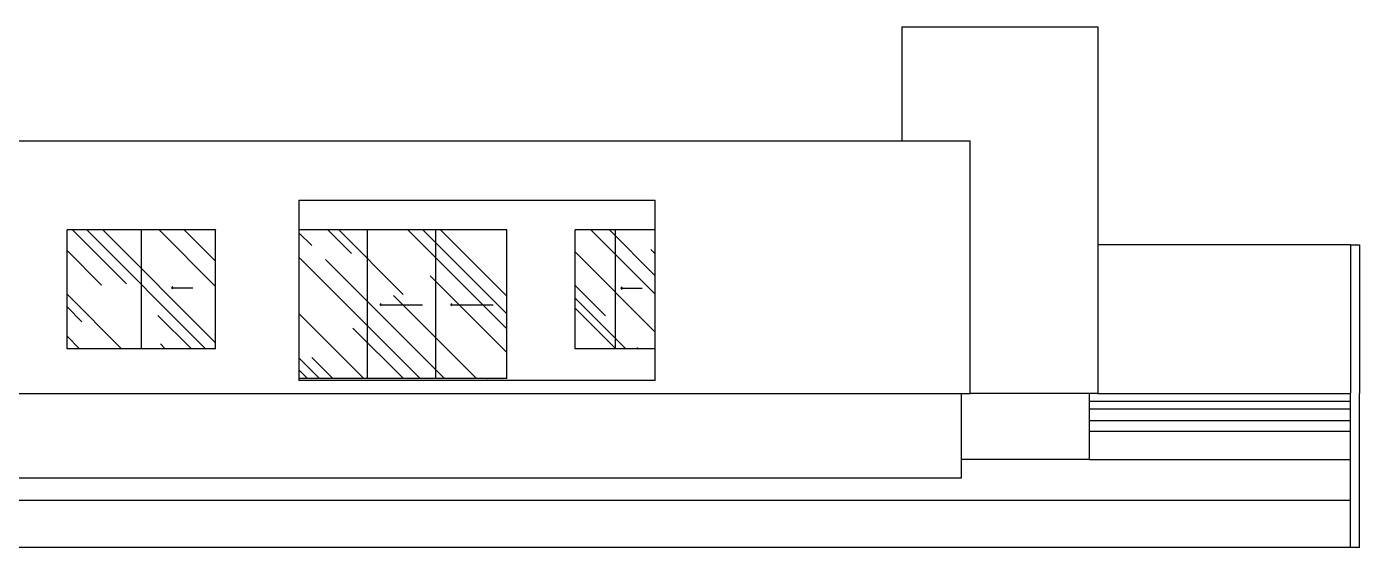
# Model space of a CAD drawing. Header units: feet. Extents: x 1734 to 1931, y 883 to 1088.
# Drawn here: x 1842.32 to 1864.75, y 907.32 to 916.08 of the extents above; entities that cross this region are included whole.
import ezdxf

# ---------------------------------------------------------------- set-up
doc = ezdxf.new("R2010")
doc.units = ezdxf.units.FT
doc.header["$LTSCALE"] = 0.3
doc.header["$MEASUREMENT"] = 0
doc.layers.get('0').update_dxf_attribs({"linetype": 'CONTINUOUS'})
doc.layers.get('Defpoints').update_dxf_attribs({"linetype": 'CONTINUOUS'})
for name, color, linetype in [('1', 1, 'CONTINUOUS'), ('2', 44, 'CONTINUOUS'), ('3', 3, 'CONTINUOUS'), ('5', 5, 'CONTINUOUS'), ('Cotas', 1, 'CONTINUOUS')]:
    doc.layers.add(name, color=color, linetype=linetype)
doc.styles.add('style1', font='GOTHIC.TTF')
doc.dimstyles.new('ESC-100', dxfattribs={"dimtxt": 0.16, "dimasz": 0.04, "dimexe": 0.06, "dimexo": 0.15, "dimgap": 0.02, "dimtad": 1, "dimzin": 4, "dimdsep": 46, "dimtxsty": 'style1', "dimblk": 'OBLIQUE', "dimcen": 0.01, "dimdle": 0.04, "dimclrd": 14, "dimclre": 14, "dimclrt": 2, "dimazin": 0, "dimtfac": 1, "dimtix": 1, "dimtmove": 2, "dimatfit": 0, "dimldrblk": 'OPEN90', "dimfxl": 1, "dimtolj": 1, "dimtzin": 4, "dimlwd": -1, "dimlwe": -1, "dimarcsym": 0})

# ---------------------------------------------------------------- blocks, each defined once
blk = doc.blocks.new('_Open90')
at = {"color": 0, "linetype": 'ByBlock', "lineweight": -2}
for p, q in [((0, 0), (-1, 0)), ((-0.5, 0.5), (0, 0)), ((0, 0), (-0.5, -0.5))]:
    blk.add_line(p, q, dxfattribs=at)

msp = doc.modelspace()

# ---------------------------------------------------------------- hatches: boundary and pattern name
at = {"layer": 'Cotas'}
h = msp.add_hatch(dxfattribs=at)
h.set_pattern_fill('AR-RROOF,_O', color=256, angle=315)
h.set_pattern_definition([(315, (1842.9958, 910.1603), (2.26274, -0.84853), [15, -2, 5, -1]), (315, (1844.2898, 909.5734), (0.23335, 1.64756), [3, -0.33, 6, -0.75]), (315, (1843.9504, 910.4078), (4.150717, -3.203194), [8, -1.4, 4, -1])])
h.paths.add_polyline_path([(1844.246, 912.66), (1842.996, 912.66), (1842.996, 910.66), (1844.246, 910.66)])
h.paths.add_polyline_path([(1845.496, 912.66), (1844.246, 912.66), (1844.246, 910.66), (1845.496, 910.66)])
h.paths.add_polyline_path([(1846.896, 910.16), (1848.046, 910.16), (1848.046, 912.66), (1846.896, 912.66)])
h.paths.add_polyline_path([(1848.046, 910.16), (1849.196, 910.16), (1849.196, 912.66), (1848.046, 912.66)])
h.paths.add_polyline_path([(1849.196, 910.16), (1850.396, 910.16), (1850.396, 912.66), (1849.196, 912.66)])
h.paths.add_polyline_path([(1852.221, 912.66), (1851.546, 912.66), (1851.546, 910.66), (1852.221, 910.66)])
h.paths.add_polyline_path([(1852.896, 912.66), (1852.221, 912.66), (1852.221, 910.66), (1852.896, 910.66)])

# ---------------------------------------------------------------- linework, layer by layer
at = {"layer": '1'}
for p, q in [((1844.246, 912.66), (1844.246, 910.66)), ((1850.396, 912.66), (1846.896, 912.66)), ((1848.046, 912.66), (1848.046, 910.16)), ((1849.196, 912.66), (1849.196, 910.16)), ((1850.396, 910.16), (1850.396, 912.66)), ((1851.546, 910.66), (1851.546, 912.66)), ((1852.896, 912.66), (1851.546, 912.66)), ((1852.221, 912.66), (1852.221, 910.66)), ((1864.596, 912.41), (1860.346, 912.41)), ((1852.896, 910.66), (1851.546, 910.66)), ((1850.396, 910.16), (1846.896, 910.16)), ((1860.196, 909.91), (1860.196, 908.799)), ((1860.346, 909.91), (1864.596, 909.91)), ((1860.196, 908.799), (1858.046, 908.799))]:
    msp.add_line(p, q, dxfattribs=at)
at = {"layer": '1', "color": 8, "linetype": 'Continuous'}
for p, q in [((1860.196, 909.782), (1864.596, 909.782)), ((1860.196, 909.65), (1864.596, 909.65)), ((1860.196, 909.456), (1864.596, 909.456)), ((1860.196, 909.273), (1864.596, 909.273)), ((1860.196, 908.799), (1864.596, 908.799)), ((1813.096, 908.114), (1864.596, 908.114))]:
    msp.add_line(p, q, dxfattribs=at)
at = {"layer": '2'}
for p, q in [((1857.046, 916.08), (1860.346, 916.08)), ((1857.046, 916.08), (1857.046, 914.16)), ((1860.346, 916.08), (1860.346, 909.91)), ((1858.046, 909.91), (1858.046, 908.486)), ((1860.346, 909.91), (1858.196, 909.91)), ((1858.046, 908.486), (1841.746, 908.486))]:
    msp.add_line(p, q, dxfattribs=at)
at = {"layer": '3'}
for p, q in [((1841.596, 914.16), (1858.196, 914.16)), ((1858.196, 909.91), (1858.196, 914.16)), ((1846.896, 913.16), (1846.896, 910.13)), ((1846.896, 913.16), (1852.896, 913.16)), ((1852.896, 910.13), (1852.896, 913.16)), ((1842.996, 910.66), (1842.996, 912.66)), ((1845.496, 912.66), (1842.996, 912.66)), ((1845.496, 910.66), (1845.496, 912.66)), ((1864.596, 912.41), (1864.746, 912.41)), ((1864.596, 912.41), (1864.596, 909.91)), ((1864.746, 912.41), (1864.746, 909.91)), ((1845.496, 910.66), (1842.996, 910.66)), ((1852.896, 910.13), (1846.896, 910.13)), ((1841.596, 909.91), (1858.196, 909.91)), ((1864.596, 907.321), (1864.596, 909.91)), ((1864.746, 907.321), (1864.746, 909.91))]:
    msp.add_line(p, q, dxfattribs=at)
at = {"layer": '5', "linetype": 'Continuous'}
msp.add_line((1864.746, 907.321), (1813.096, 907.321), dxfattribs=at)

# ---------------------------------------------------------------- leaders
at = {"layer": 'Defpoints', "linetype": 'Continuous'}
for points in [[(1844.754, 911.689), (1845.112, 911.689)], [(1852.316, 911.681), (1852.673, 911.681)], [(1848.264, 911.403), (1848.98, 911.403)], [(1849.453, 911.403), (1850.168, 911.403)]]:
    msp.add_leader(points, dimstyle='ESC-100', override={"dimgap": 0.02, "dimtad": 0}, dxfattribs=at)

doc.saveas('drawing.dxf')
